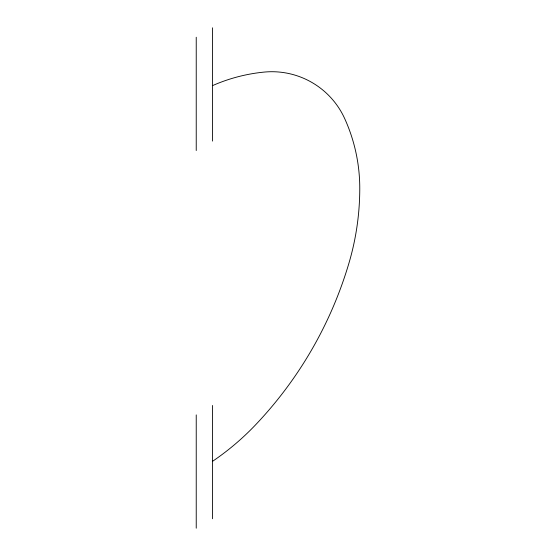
<?xml version="1.0" encoding="UTF-8"?>
<svg xmlns="http://www.w3.org/2000/svg" width="556" height="556" viewBox="0 0 556 556"><rect width="100%" height="100%" fill="white"/><g stroke="black" fill="none" stroke-linecap="round" stroke-linejoin="round"><path stroke-width="0.83" d="M212.587 27.8L212.587 141.099M212.587 405.463L212.587 518.762M196.233 37.238L196.233 150.537M196.233 414.901L196.233 528.2M212.587 461.292A264.281 264.281 0 0 0 255.955 424.43A399.25 399.25 0 0 0 348.814 263.586A264.281 264.281 0 0 0 359.767 188.303A168.739 168.739 0 0 0 344.762 118.748A80.022 80.022 0 0 0 263.968 72.106A168.739 168.739 0 0 0 212.587 85.596"/></g></svg>
